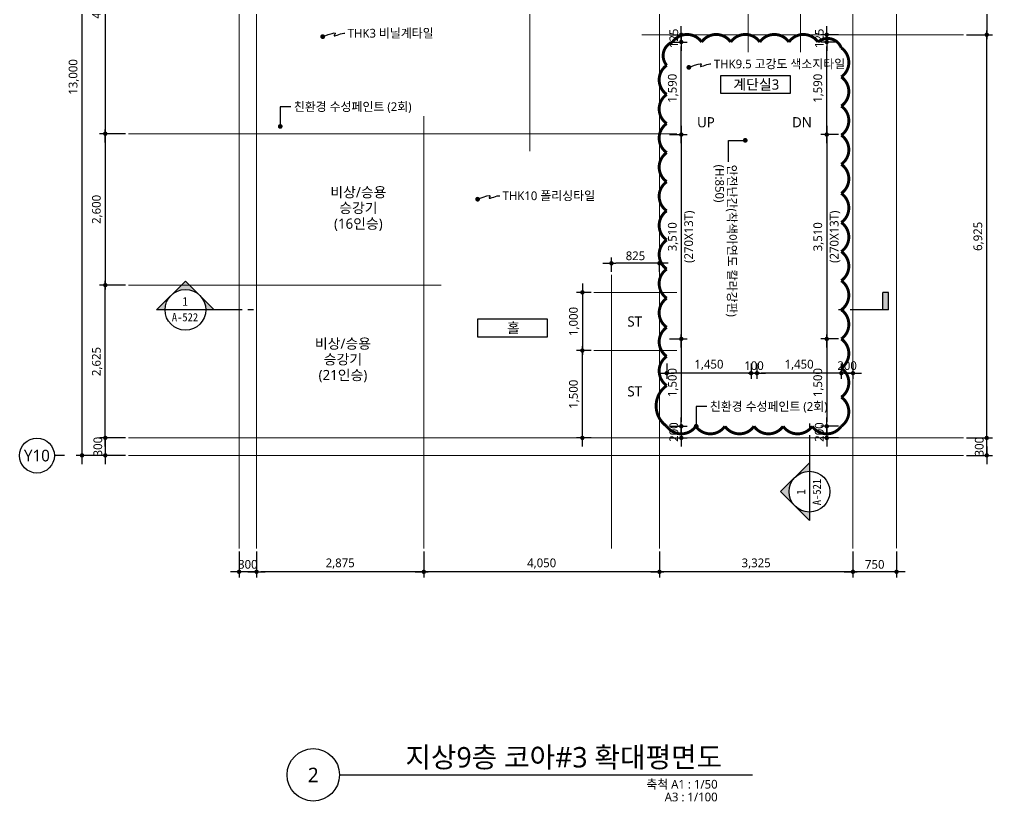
# Model space of a CAD drawing. Header units: millimetres. Extents: x 1424731 to 1631737, y 707248 to 849681.
# Drawn here: x 1568481 to 1585206, y 788748 to 802181 of the extents above; entities that cross this region are included whole.
import ezdxf
from ezdxf.enums import TextEntityAlignment as Align

# ---------------------------------------------------------------- set-up
doc = ezdxf.new("R2010")
doc.units = ezdxf.units.MM
doc.header["$MEASUREMENT"] = 0
doc.linetypes.add('CEN', pattern=[62, 60, -1, 0, -1])
doc.layers.get('0').update_dxf_attribs({"linetype": 'CONTINUOUS'})
for name, color, linetype, lineweight in [('A-AXIS-BUBL', 7, 'CONTINUOUS', 25), ('A-CNTL', 1, 'CEN', 15), ('A-DIMS', 7, 'CONTINUOUS', 25), ('A-MKXS-LEAD', 7, 'CONTINUOUS', 25), ('A-MKXS-MAK1', 3, 'CONTINUOUS', 25), ('A-MKXS-TEXT1', 3, 'CONTINUOUS', 25), ('A-MKXS-TEXT2', 7, 'CONTINUOUS', 25), ('A-MKXX-NAME', 3, 'CONTINUOUS', 25), ('A-MKXX-SYMB', 7, 'CONTINUOUS', 25), ('A-XXXX-SYMB', 7, 'CONTINUOUS', 25), ('A-XXXX-TXT1', 3, 'CONTINUOUS', 25), ('A-XXXX-TXT2', 3, 'CONTINUOUS', 25), ('REV-202205', 20, 'CONTINUOUS', 25)]:
    doc.layers.add(name, color=color, linetype=linetype, lineweight=lineweight)
doc.styles.add('HY울릉도L', font='')
doc.styles.add('돋움체', font='')
doc.styles.add('맑은고딕', font='malgun.ttf')
doc.styles.get('HY울릉도L').set_extended_font_data('HYwulM')
doc.styles.get('돋움체').set_extended_font_data('DotumChe')
doc.dimstyles.new('CDIM', dxfattribs={"dimtxt": 3, "dimasz": 1.5, "dimexe": 2, "dimexo": 1, "dimgap": 1, "dimtad": 1, "dimdec": 0, "dimrnd": 0.5, "dimzin": 0, "dimdsep": 32, "dimlunit": 6, "dimtxsty": 'HY울릉도L', "dimblk1": '_CIDOT', "dimblk2": '_CIDOT', "dimsah": 1, "dimcen": 5.5, "dimclrd": 2, "dimclre": 2, "dimclrt": 7, "dimadec": 0, "dimazin": 0, "dimtfac": 1, "dimtdec": 0, "dimtix": 1, "dimtmove": 2, "dimatfit": 1, "dimldrblk": '_CIDOT', "dimfxl": 1, "dimtolj": 1, "dimtzin": 0, "dimlwd": -1, "dimarcsym": 0})

# ---------------------------------------------------------------- blocks, each defined once
blk = doc.blocks.new('비상승용승강기16인승')
at = {"layer": 'A-MKXX-NAME', "style": '맑은고딕'}
for s, p in [('비상/승용', (0, 270)), ('승강기', (0, 0)), ('(16인승)', (0, -270))]:
    blk.add_text(s, height=175, dxfattribs=at).set_placement(p, align=Align.MIDDLE_CENTER)
blk = doc.blocks.new('_CIDOT')
at = {"color": 0, "linetype": 'ByBlock'}
blk.add_line((2, 0), (-1, 0), dxfattribs=at)
at = {"color": 0, "linetype": 'ByBlock', "const_width": 0.5}
blk.add_lwpolyline([(-0.25, 0, 1), (0.25, 0, 1)], format="xyb", close=True, dxfattribs=at)
blk = doc.blocks.new('*D148')
at = {"layer": 'A-DIMS', "lineweight": -2, "transparency": 16777216}
for p, q in [((1570306, 797619), (1569856, 797619)), ((1570306, 794994), (1569856, 794994))]:
    blk.add_line(p, q, dxfattribs=at)
at = {"layer": 'A-DIMS', "transparency": 16777216}
blk.add_line((1569956, 795069), (1569956, 797544), dxfattribs=at)
at = {"layer": 'A-DIMS', "transparency": 16777216, "xscale": 75, "yscale": 75, "zscale": 75}
for p, rotation in [((1569956, 797619), 90), ((1569956, 794994), 270)]:
    blk.add_blockref('_CIDOT', p, dxfattribs=dict(at, rotation=rotation))
at = {"layer": 'A-DIMS', "color": 3, "transparency": 16777216, "insert": (1569816, 796306), "char_height": 150, "attachment_point": 5, "rotation": 90, "style": '맑은고딕'}
blk.add_mtext('\\A1;2,625', dxfattribs=at)
blk = doc.blocks.new('*D149')
at = {"layer": 'A-DIMS', "lineweight": -2, "transparency": 16777216}
for p, q in [((1570306, 807694), (1569456, 807694)), ((1570306, 794694), (1569456, 794694))]:
    blk.add_line(p, q, dxfattribs=at)
at = {"layer": 'A-DIMS', "transparency": 16777216}
blk.add_line((1569556, 794769), (1569556, 807619), dxfattribs=at)
at = {"layer": 'A-DIMS', "transparency": 16777216, "xscale": 75, "yscale": 75, "zscale": 75}
for p, rotation in [((1569556, 807694), 90), ((1569556, 794694), 270)]:
    blk.add_blockref('_CIDOT', p, dxfattribs=dict(at, rotation=rotation))
at = {"layer": 'A-DIMS', "color": 3, "transparency": 16777216, "insert": (1569415, 801194), "char_height": 150, "attachment_point": 5, "rotation": 90, "style": '맑은고딕'}
blk.add_mtext('\\A1;13,000', dxfattribs=at)
blk = doc.blocks.new('*D150')
at = {"layer": 'A-DIMS', "transparency": 16777216}
for p, q in [((1585106, 795069), (1585106, 795144)), ((1585106, 794694), (1585106, 794994)), ((1585106, 794619), (1585106, 794544))]:
    blk.add_line(p, q, dxfattribs=at)
at = {"layer": 'A-DIMS', "lineweight": -2, "transparency": 16777216}
for p, q in [((1584756, 794994), (1585206, 794994)), ((1584756, 794694), (1585206, 794694))]:
    blk.add_line(p, q, dxfattribs=at)
at = {"layer": 'A-DIMS', "transparency": 16777216, "xscale": 75, "yscale": 75, "zscale": 75}
for p, rotation in [((1585106, 794994), 270), ((1585106, 794694), 90)]:
    blk.add_blockref('_CIDOT', p, dxfattribs=dict(at, rotation=rotation))
at = {"layer": 'A-DIMS', "color": 3, "transparency": 16777216, "insert": (1584978, 794844), "char_height": 150, "attachment_point": 5, "rotation": 90, "style": '맑은고딕'}
blk.add_mtext('\\A1;300', dxfattribs=at)
blk = doc.blocks.new('*D151')
at = {"layer": 'A-DIMS', "lineweight": -2, "transparency": 16777216}
for p, q in [((1584756, 801919), (1585206, 801919)), ((1584756, 794994), (1585206, 794994))]:
    blk.add_line(p, q, dxfattribs=at)
at = {"layer": 'A-DIMS', "transparency": 16777216}
blk.add_line((1585106, 795069), (1585106, 801844), dxfattribs=at)
at = {"layer": 'A-DIMS', "transparency": 16777216, "xscale": 75, "yscale": 75, "zscale": 75}
for p, rotation in [((1585106, 801919), 90), ((1585106, 794994), 270)]:
    blk.add_blockref('_CIDOT', p, dxfattribs=dict(at, rotation=rotation))
at = {"layer": 'A-DIMS', "color": 3, "transparency": 16777216, "insert": (1584966, 798456), "char_height": 150, "attachment_point": 5, "rotation": 90, "style": '맑은고딕'}
blk.add_mtext('\\A1;6,925', dxfattribs=at)
blk = doc.blocks.new('*D153')
at = {"layer": 'A-DIMS', "lineweight": -2, "transparency": 16777216}
for p, q in [((1572256, 793044), (1572256, 792594)), ((1572556, 793044), (1572556, 792594))]:
    blk.add_line(p, q, dxfattribs=at)
at = {"layer": 'A-DIMS', "transparency": 16777216}
for p, q in [((1572181, 792694), (1572106, 792694)), ((1572556, 792694), (1572256, 792694)), ((1572631, 792694), (1572706, 792694))]:
    blk.add_line(p, q, dxfattribs=at)
at = {"layer": 'A-DIMS', "transparency": 16777216, "xscale": 75, "yscale": 75, "zscale": 75}
blk.add_blockref('_CIDOT', (1572256, 792694), dxfattribs=at)
at = {"layer": 'A-DIMS', "transparency": 16777216, "xscale": 75, "yscale": 75, "zscale": 75, "rotation": 180}
blk.add_blockref('_CIDOT', (1572556, 792694), dxfattribs=at)
at = {"layer": 'A-DIMS', "color": 3, "transparency": 16777216, "insert": (1572406, 792821), "char_height": 150, "attachment_point": 5, "style": '맑은고딕'}
blk.add_mtext('\\A1;300', dxfattribs=at)
blk = doc.blocks.new('*D154')
at = {"layer": 'A-DIMS', "lineweight": -2, "transparency": 16777216}
for p, q in [((1572556, 793044), (1572556, 792594)), ((1575431, 793044), (1575431, 792594))]:
    blk.add_line(p, q, dxfattribs=at)
at = {"layer": 'A-DIMS', "transparency": 16777216}
blk.add_line((1575356, 792694), (1572631, 792694), dxfattribs=at)
at = {"layer": 'A-DIMS', "transparency": 16777216, "xscale": 75, "yscale": 75, "zscale": 75, "rotation": 180}
blk.add_blockref('_CIDOT', (1572556, 792694), dxfattribs=at)
at = {"layer": 'A-DIMS', "transparency": 16777216, "xscale": 75, "yscale": 75, "zscale": 75}
blk.add_blockref('_CIDOT', (1575431, 792694), dxfattribs=at)
at = {"layer": 'A-DIMS', "color": 3, "transparency": 16777216, "insert": (1573993, 792834), "char_height": 150, "attachment_point": 5, "style": '맑은고딕'}
blk.add_mtext('\\A1;2,875', dxfattribs=at)
blk = doc.blocks.new('*D155')
at = {"layer": 'A-DIMS', "lineweight": -2, "transparency": 16777216}
for p, q in [((1575431, 793044), (1575431, 792594)), ((1579481, 793044), (1579481, 792594))]:
    blk.add_line(p, q, dxfattribs=at)
at = {"layer": 'A-DIMS', "transparency": 16777216}
blk.add_line((1579406, 792694), (1575506, 792694), dxfattribs=at)
at = {"layer": 'A-DIMS', "transparency": 16777216, "xscale": 75, "yscale": 75, "zscale": 75, "rotation": 180}
blk.add_blockref('_CIDOT', (1575431, 792694), dxfattribs=at)
at = {"layer": 'A-DIMS', "transparency": 16777216, "xscale": 75, "yscale": 75, "zscale": 75}
blk.add_blockref('_CIDOT', (1579481, 792694), dxfattribs=at)
at = {"layer": 'A-DIMS', "color": 3, "transparency": 16777216, "insert": (1577456, 792834), "char_height": 150, "attachment_point": 5, "style": '맑은고딕'}
blk.add_mtext('\\A1;4,050', dxfattribs=at)
blk = doc.blocks.new('*D156')
at = {"layer": 'A-DIMS', "lineweight": -2, "transparency": 16777216}
for p, q in [((1579481, 793044), (1579481, 792594)), ((1582806, 793044), (1582806, 792594))]:
    blk.add_line(p, q, dxfattribs=at)
at = {"layer": 'A-DIMS', "transparency": 16777216}
blk.add_line((1582731, 792694), (1579556, 792694), dxfattribs=at)
at = {"layer": 'A-DIMS', "transparency": 16777216, "xscale": 75, "yscale": 75, "zscale": 75, "rotation": 180}
blk.add_blockref('_CIDOT', (1579481, 792694), dxfattribs=at)
at = {"layer": 'A-DIMS', "transparency": 16777216, "xscale": 75, "yscale": 75, "zscale": 75}
blk.add_blockref('_CIDOT', (1582806, 792694), dxfattribs=at)
at = {"layer": 'A-DIMS', "color": 3, "transparency": 16777216, "insert": (1581143, 792834), "char_height": 150, "attachment_point": 5, "style": '맑은고딕'}
blk.add_mtext('\\A1;3,325', dxfattribs=at)
blk = doc.blocks.new('*D157')
at = {"layer": 'A-DIMS', "lineweight": -2, "transparency": 16777216}
for p, q in [((1582806, 793044), (1582806, 792594)), ((1583556, 793044), (1583556, 792594))]:
    blk.add_line(p, q, dxfattribs=at)
at = {"layer": 'A-DIMS', "transparency": 16777216}
blk.add_line((1583481, 792694), (1582881, 792694), dxfattribs=at)
at = {"layer": 'A-DIMS', "transparency": 16777216, "xscale": 75, "yscale": 75, "zscale": 75, "rotation": 180}
blk.add_blockref('_CIDOT', (1582806, 792694), dxfattribs=at)
at = {"layer": 'A-DIMS', "transparency": 16777216, "xscale": 75, "yscale": 75, "zscale": 75}
blk.add_blockref('_CIDOT', (1583556, 792694), dxfattribs=at)
at = {"layer": 'A-DIMS', "color": 3, "transparency": 16777216, "insert": (1583181, 792821), "char_height": 150, "attachment_point": 5, "style": '맑은고딕'}
blk.add_mtext('\\A1;750', dxfattribs=at)
blk = doc.blocks.new('*D380')
at = {"layer": 'A-DIMS', "lineweight": -2, "transparency": 16777216}
for p, q in [((1570306, 800219), (1569856, 800219)), ((1570306, 797619), (1569856, 797619))]:
    blk.add_line(p, q, dxfattribs=at)
at = {"layer": 'A-DIMS', "transparency": 16777216}
blk.add_line((1569956, 800144), (1569956, 797694), dxfattribs=at)
at = {"layer": 'A-DIMS', "transparency": 16777216, "xscale": 75, "yscale": 75, "zscale": 75}
for p, rotation in [((1569956, 800219), 90), ((1569956, 797619), 270)]:
    blk.add_blockref('_CIDOT', p, dxfattribs=dict(at, rotation=rotation))
at = {"layer": 'A-DIMS', "color": 3, "transparency": 16777216, "insert": (1569816, 798919), "char_height": 150, "attachment_point": 5, "rotation": 90, "style": '맑은고딕'}
blk.add_mtext('\\A1;2,600', dxfattribs=at)
blk = doc.blocks.new('*D383')
at = {"layer": 'A-DIMS', "lineweight": -2, "transparency": 16777216}
for p, q in [((1578306, 796494), (1578056, 796494)), ((1578306, 794994), (1578056, 794994))]:
    blk.add_line(p, q, dxfattribs=at)
at = {"layer": 'A-DIMS', "transparency": 16777216}
blk.add_line((1578156, 795069), (1578156, 796419), dxfattribs=at)
at = {"layer": 'A-DIMS', "transparency": 16777216, "xscale": 75, "yscale": 75, "zscale": 75}
for p, rotation in [((1578156, 796494), 90), ((1578156, 794994), 270)]:
    blk.add_blockref('_CIDOT', p, dxfattribs=dict(at, rotation=rotation))
at = {"layer": 'A-DIMS', "color": 3, "transparency": 16777216, "insert": (1578015, 795744), "char_height": 150, "attachment_point": 5, "rotation": 90, "style": '맑은고딕'}
blk.add_mtext('\\A1;1,500', dxfattribs=at)
blk = doc.blocks.new('*D384')
at = {"layer": 'A-DIMS', "lineweight": -2, "transparency": 16777216}
for p, q in [((1578306, 797494), (1578056, 797494)), ((1578306, 796494), (1578056, 796494))]:
    blk.add_line(p, q, dxfattribs=at)
at = {"layer": 'A-DIMS', "transparency": 16777216}
blk.add_line((1578156, 797419), (1578156, 796569), dxfattribs=at)
at = {"layer": 'A-DIMS', "transparency": 16777216, "xscale": 75, "yscale": 75, "zscale": 75}
for p, rotation in [((1578156, 797494), 90), ((1578156, 796494), 270)]:
    blk.add_blockref('_CIDOT', p, dxfattribs=dict(at, rotation=rotation))
at = {"layer": 'A-DIMS', "color": 3, "transparency": 16777216, "insert": (1578015, 796994), "char_height": 150, "attachment_point": 5, "rotation": 90, "style": '맑은고딕'}
blk.add_mtext('\\A1;1,000', dxfattribs=at)
blk = doc.blocks.new('*D385')
at = {"layer": 'A-DIMS', "lineweight": -2, "transparency": 16777216}
for p, q in [((1578656, 797844), (1578656, 798094)), ((1579481, 797844), (1579481, 798094))]:
    blk.add_line(p, q, dxfattribs=at)
at = {"layer": 'A-DIMS', "transparency": 16777216}
blk.add_line((1579406, 797994), (1578731, 797994), dxfattribs=at)
at = {"layer": 'A-DIMS', "transparency": 16777216, "xscale": 75, "yscale": 75, "zscale": 75, "rotation": 180}
blk.add_blockref('_CIDOT', (1578656, 797994), dxfattribs=at)
at = {"layer": 'A-DIMS', "transparency": 16777216, "xscale": 75, "yscale": 75, "zscale": 75}
blk.add_blockref('_CIDOT', (1579481, 797994), dxfattribs=at)
at = {"layer": 'A-DIMS', "color": 3, "transparency": 16777216, "insert": (1579068, 798121), "char_height": 150, "attachment_point": 5, "style": '맑은고딕'}
blk.add_mtext('\\A1;825', dxfattribs=at)
blk = doc.blocks.new('*D411')
at = {"layer": 'A-DIMS', "lineweight": -2, "transparency": 16777216}
for p, q in [((1584756, 803144), (1585206, 803144)), ((1584756, 801919), (1585206, 801919))]:
    blk.add_line(p, q, dxfattribs=at)
at = {"layer": 'A-DIMS', "transparency": 16777216}
blk.add_line((1585106, 803069), (1585106, 801994), dxfattribs=at)
at = {"layer": 'A-DIMS', "transparency": 16777216, "xscale": 75, "yscale": 75, "zscale": 75}
for p, rotation in [((1585106, 803144), 90), ((1585106, 801919), 270)]:
    blk.add_blockref('_CIDOT', p, dxfattribs=dict(at, rotation=rotation))
at = {"layer": 'A-DIMS', "color": 3, "transparency": 16777216, "insert": (1584965, 802531), "char_height": 150, "attachment_point": 5, "rotation": 90, "style": '맑은고딕'}
blk.add_mtext('\\A1;1,225', dxfattribs=at)
blk = doc.blocks.new('CORE 3- 단면')
at = {"layer": 'A-MKXS-MAK1'}
for points in [[(9245, 14613), (9245, 14713), (9545, 14713), (9545, 14613)], [(10806, 4095), (10906, 4095), (10906, 3795), (10806, 3795)]]:
    blk.add_hatch(color=256, dxfattribs=at).paths.add_polyline_path(points)
h = blk.add_hatch(color=256, dxfattribs=at)
h.paths.add_polyline_path([(-1180, 4290), (-933, 4042, 0.414214), (-1428, 4042)])
h.paths.add_polyline_path([(-933, 4042), (-685, 3795), (-830, 3795, 0.198912)])
h.paths.add_polyline_path([(-1428, 4042, 0.198912), (-1530, 3795), (-1675, 3795)])
h = blk.add_hatch(color=256, dxfattribs=at)
h.paths.add_polyline_path([(9050, 672), (9297, 919, 0.414214), (9297, 424)])
h.paths.add_polyline_path([(9297, 919), (9545, 1167), (9545, 1022, 0.198912)])
h.paths.add_polyline_path([(9297, 424, 0.198912), (9545, 322), (9545, 177)])
for p, q in [((9245, 14713), (9245, 14613)), ((9545, 14613), (9245, 14613)), ((9545, 14713), (9545, 14050)), ((9545, 13950), (9545, 13850)), ((-1675, 3795), (-1180, 4290)), ((-685, 3795), (-1180, 4290)), ((10906, 4095), (10806, 4095)), ((10806, 3795), (10806, 4095)), ((10906, 3795), (10906, 4095)), ((-207, 3795), (-1675, 3795)), ((-7, 3795), (-107, 3795)), ((10143, 3795), (10043, 3795)), ((10906, 3795), (10243, 3795)), ((9545, 1845), (9545, 1745)), ((9545, 1645), (9545, 177)), ((9545, 1167), (9050, 672)), ((9545, 177), (9050, 672))]:
    blk.add_line(p, q, dxfattribs=at)
for centre in [(-1180, 3795), (9545, 672)]:
    blk.add_circle(centre, 350, dxfattribs=at)
at = {"layer": 'A-MKXS-TEXT2', "style": '돋움체'}
for s, height, p in [('1', 150, (-1184, 3939)), ('A-522', 140, (-1187, 3667))]:
    blk.add_text(s, height=height, dxfattribs=at).set_placement(p, align=Align.MIDDLE)
for s, height, p in [('A-521', 140, (9673, 665)), ('1', 150, (9401, 668))]:
    blk.add_text(s, height=height, rotation=90, dxfattribs=at).set_placement(p, align=Align.MIDDLE)
blk = doc.blocks.new('*D849')
at = {"layer": 'A-DIMS', "lineweight": -2, "transparency": 16777216}
for p, q in [((1579656, 801794), (1579956, 801794)), ((1579656, 800204), (1579956, 800204))]:
    blk.add_line(p, q, dxfattribs=at)
at = {"layer": 'A-DIMS', "transparency": 16777216}
blk.add_line((1579856, 800279), (1579856, 801719), dxfattribs=at)
at = {"layer": 'A-DIMS', "transparency": 16777216, "xscale": 75, "yscale": 75, "zscale": 75}
for p, rotation in [((1579856, 801794), 90), ((1579856, 800204), 270)]:
    blk.add_blockref('_CIDOT', p, dxfattribs=dict(at, rotation=rotation))
at = {"layer": 'A-DIMS', "color": 3, "transparency": 16777216, "insert": (1579715, 800999), "char_height": 150, "attachment_point": 5, "rotation": 90, "style": '맑은고딕'}
blk.add_mtext('\\A1;1,590', dxfattribs=at)
blk = doc.blocks.new('*D850')
at = {"layer": 'A-DIMS', "lineweight": -2, "transparency": 16777216}
for p, q in [((1579656, 800204), (1579956, 800204)), ((1579656, 796694), (1579956, 796694))]:
    blk.add_line(p, q, dxfattribs=at)
at = {"layer": 'A-DIMS', "transparency": 16777216}
blk.add_line((1579856, 800129), (1579856, 796769), dxfattribs=at)
at = {"layer": 'A-DIMS', "transparency": 16777216, "xscale": 75, "yscale": 75, "zscale": 75}
for p, rotation in [((1579856, 800204), 90), ((1579856, 796694), 270)]:
    blk.add_blockref('_CIDOT', p, dxfattribs=dict(at, rotation=rotation))
at = {"layer": 'A-DIMS', "color": 3, "transparency": 16777216, "char_height": 150, "attachment_point": 5, "rotation": 90, "style": '맑은고딕'}
for s, insert in [('\\A1;(270X13T)', (1579999, 798449)), ('\\A1;3,510', (1579715, 798449))]:
    blk.add_mtext(s, dxfattribs=dict(at, insert=insert))
blk = doc.blocks.new('*D851')
at = {"layer": 'A-DIMS', "lineweight": -2, "transparency": 16777216}
for p, q in [((1579656, 796694), (1579956, 796694)), ((1579656, 795194), (1579956, 795194))]:
    blk.add_line(p, q, dxfattribs=at)
at = {"layer": 'A-DIMS', "transparency": 16777216}
blk.add_line((1579856, 796619), (1579856, 795269), dxfattribs=at)
at = {"layer": 'A-DIMS', "transparency": 16777216, "xscale": 75, "yscale": 75, "zscale": 75}
for p, rotation in [((1579856, 796694), 90), ((1579856, 795194), 270)]:
    blk.add_blockref('_CIDOT', p, dxfattribs=dict(at, rotation=rotation))
at = {"layer": 'A-DIMS', "color": 3, "transparency": 16777216, "insert": (1579715, 795944), "char_height": 150, "attachment_point": 5, "rotation": 90, "style": '맑은고딕'}
blk.add_mtext('\\A1;1,500', dxfattribs=at)
blk = doc.blocks.new('*D852')
at = {"layer": 'A-DIMS', "transparency": 16777216}
for p, q in [((1579856, 801994), (1579856, 802069)), ((1579856, 801794), (1579856, 801919)), ((1579856, 801719), (1579856, 801644))]:
    blk.add_line(p, q, dxfattribs=at)
at = {"layer": 'A-DIMS', "lineweight": -2, "transparency": 16777216}
for p, q in [((1579656, 801919), (1579956, 801919)), ((1579656, 801794), (1579956, 801794))]:
    blk.add_line(p, q, dxfattribs=at)
at = {"layer": 'A-DIMS', "transparency": 16777216, "xscale": 75, "yscale": 75, "zscale": 75}
for p, rotation in [((1579856, 801919), 270), ((1579856, 801794), 90)]:
    blk.add_blockref('_CIDOT', p, dxfattribs=dict(at, rotation=rotation))
at = {"layer": 'A-DIMS', "color": 3, "transparency": 16777216, "insert": (1579728, 801856), "char_height": 150, "attachment_point": 5, "rotation": 90, "style": '맑은고딕'}
blk.add_mtext('\\A1;125', dxfattribs=at)
blk = doc.blocks.new('*D853')
at = {"layer": 'A-DIMS', "transparency": 16777216}
for p, q in [((1579856, 795269), (1579856, 795344)), ((1579856, 795194), (1579856, 794994)), ((1579856, 794919), (1579856, 794844))]:
    blk.add_line(p, q, dxfattribs=at)
at = {"layer": 'A-DIMS', "lineweight": -2, "transparency": 16777216}
for p, q in [((1579656, 795194), (1579956, 795194)), ((1579656, 794994), (1579956, 794994))]:
    blk.add_line(p, q, dxfattribs=at)
at = {"layer": 'A-DIMS', "transparency": 16777216, "xscale": 75, "yscale": 75, "zscale": 75}
for p, rotation in [((1579856, 795194), 270), ((1579856, 794994), 90)]:
    blk.add_blockref('_CIDOT', p, dxfattribs=dict(at, rotation=rotation))
at = {"layer": 'A-DIMS', "color": 3, "transparency": 16777216, "insert": (1579728, 795094), "char_height": 150, "attachment_point": 5, "rotation": 90, "style": '맑은고딕'}
blk.add_mtext('\\A1;200', dxfattribs=at)
blk = doc.blocks.new('*D854')
at = {"layer": 'A-DIMS', "lineweight": -2, "transparency": 16777216}
for p, q in [((1579606, 796274), (1579606, 796006)), ((1581056, 796274), (1581056, 796006))]:
    blk.add_line(p, q, dxfattribs=at)
at = {"layer": 'A-DIMS', "transparency": 16777216}
blk.add_line((1580981, 796106), (1579681, 796106), dxfattribs=at)
at = {"layer": 'A-DIMS', "transparency": 16777216, "xscale": 75, "yscale": 75, "zscale": 75, "rotation": 180}
blk.add_blockref('_CIDOT', (1579606, 796106), dxfattribs=at)
at = {"layer": 'A-DIMS', "transparency": 16777216, "xscale": 75, "yscale": 75, "zscale": 75}
blk.add_blockref('_CIDOT', (1581056, 796106), dxfattribs=at)
at = {"layer": 'A-DIMS', "color": 3, "transparency": 16777216, "insert": (1580331, 796247), "char_height": 150, "attachment_point": 5, "style": '맑은고딕'}
blk.add_mtext('\\A1;1,450', dxfattribs=at)
blk = doc.blocks.new('*D855')
at = {"layer": 'A-DIMS', "lineweight": -2, "transparency": 16777216}
for p, q in [((1582556, 800204), (1582256, 800204)), ((1582556, 796694), (1582256, 796694))]:
    blk.add_line(p, q, dxfattribs=at)
at = {"layer": 'A-DIMS', "transparency": 16777216}
blk.add_line((1582356, 800129), (1582356, 796769), dxfattribs=at)
at = {"layer": 'A-DIMS', "transparency": 16777216, "xscale": 75, "yscale": 75, "zscale": 75}
for p, rotation in [((1582356, 800204), 90), ((1582356, 796694), 270)]:
    blk.add_blockref('_CIDOT', p, dxfattribs=dict(at, rotation=rotation))
at = {"layer": 'A-DIMS', "color": 3, "transparency": 16777216, "char_height": 150, "attachment_point": 5, "rotation": 90, "style": '맑은고딕'}
for s, insert in [('\\A1;(270X13T)', (1582500, 798449)), ('\\A1;3,510', (1582215, 798449))]:
    blk.add_mtext(s, dxfattribs=dict(at, insert=insert))
blk = doc.blocks.new('*D856')
at = {"layer": 'A-DIMS', "lineweight": -2, "transparency": 16777216}
for p, q in [((1582556, 796694), (1582256, 796694)), ((1582556, 795194), (1582256, 795194))]:
    blk.add_line(p, q, dxfattribs=at)
at = {"layer": 'A-DIMS', "transparency": 16777216}
blk.add_line((1582356, 796619), (1582356, 795269), dxfattribs=at)
at = {"layer": 'A-DIMS', "transparency": 16777216, "xscale": 75, "yscale": 75, "zscale": 75}
for p, rotation in [((1582356, 796694), 90), ((1582356, 795194), 270)]:
    blk.add_blockref('_CIDOT', p, dxfattribs=dict(at, rotation=rotation))
at = {"layer": 'A-DIMS', "color": 3, "transparency": 16777216, "insert": (1582215, 795944), "char_height": 150, "attachment_point": 5, "rotation": 90, "style": '맑은고딕'}
blk.add_mtext('\\A1;1,500', dxfattribs=at)
blk = doc.blocks.new('*D857')
at = {"layer": 'A-DIMS', "transparency": 16777216}
for p, q in [((1582356, 795269), (1582356, 795344)), ((1582356, 795194), (1582356, 794994)), ((1582356, 794919), (1582356, 794844))]:
    blk.add_line(p, q, dxfattribs=at)
at = {"layer": 'A-DIMS', "lineweight": -2, "transparency": 16777216}
for p, q in [((1582556, 795194), (1582256, 795194)), ((1582556, 794994), (1582256, 794994))]:
    blk.add_line(p, q, dxfattribs=at)
at = {"layer": 'A-DIMS', "transparency": 16777216, "xscale": 75, "yscale": 75, "zscale": 75}
for p, rotation in [((1582356, 795194), 270), ((1582356, 794994), 90)]:
    blk.add_blockref('_CIDOT', p, dxfattribs=dict(at, rotation=rotation))
at = {"layer": 'A-DIMS', "color": 3, "transparency": 16777216, "insert": (1582228, 795094), "char_height": 150, "attachment_point": 5, "rotation": 90, "style": '맑은고딕'}
blk.add_mtext('\\A1;200', dxfattribs=at)
blk = doc.blocks.new('*D858')
at = {"layer": 'A-DIMS', "lineweight": -2, "transparency": 16777216}
for p, q in [((1582556, 801794), (1582256, 801794)), ((1582556, 800204), (1582256, 800204))]:
    blk.add_line(p, q, dxfattribs=at)
at = {"layer": 'A-DIMS', "transparency": 16777216}
blk.add_line((1582356, 800279), (1582356, 801719), dxfattribs=at)
at = {"layer": 'A-DIMS', "transparency": 16777216, "xscale": 75, "yscale": 75, "zscale": 75}
for p, rotation in [((1582356, 801794), 90), ((1582356, 800204), 270)]:
    blk.add_blockref('_CIDOT', p, dxfattribs=dict(at, rotation=rotation))
at = {"layer": 'A-DIMS', "color": 3, "transparency": 16777216, "insert": (1582215, 800999), "char_height": 150, "attachment_point": 5, "rotation": 90, "style": '맑은고딕'}
blk.add_mtext('\\A1;1,590', dxfattribs=at)
blk = doc.blocks.new('*D859')
at = {"layer": 'A-DIMS', "transparency": 16777216}
for p, q in [((1582356, 801994), (1582356, 802069)), ((1582356, 801794), (1582356, 801919)), ((1582356, 801719), (1582356, 801644))]:
    blk.add_line(p, q, dxfattribs=at)
at = {"layer": 'A-DIMS', "lineweight": -2, "transparency": 16777216}
for p, q in [((1582556, 801919), (1582256, 801919)), ((1582556, 801794), (1582256, 801794))]:
    blk.add_line(p, q, dxfattribs=at)
at = {"layer": 'A-DIMS', "transparency": 16777216, "xscale": 75, "yscale": 75, "zscale": 75}
for p, rotation in [((1582356, 801919), 270), ((1582356, 801794), 90)]:
    blk.add_blockref('_CIDOT', p, dxfattribs=dict(at, rotation=rotation))
at = {"layer": 'A-DIMS', "color": 3, "transparency": 16777216, "insert": (1582228, 801856), "char_height": 150, "attachment_point": 5, "rotation": 90, "style": '맑은고딕'}
blk.add_mtext('\\A1;125', dxfattribs=at)
blk = doc.blocks.new('*D860')
at = {"layer": 'A-DIMS', "lineweight": -2, "transparency": 16777216}
for p, q in [((1581056, 796274), (1581056, 796006)), ((1581156, 796274), (1581156, 796006))]:
    blk.add_line(p, q, dxfattribs=at)
at = {"layer": 'A-DIMS', "transparency": 16777216}
for p, q in [((1580981, 796106), (1580906, 796106)), ((1581156, 796106), (1581056, 796106)), ((1581231, 796106), (1581306, 796106))]:
    blk.add_line(p, q, dxfattribs=at)
at = {"layer": 'A-DIMS', "transparency": 16777216, "xscale": 75, "yscale": 75, "zscale": 75}
blk.add_blockref('_CIDOT', (1581056, 796106), dxfattribs=at)
at = {"layer": 'A-DIMS', "transparency": 16777216, "xscale": 75, "yscale": 75, "zscale": 75, "rotation": 180}
blk.add_blockref('_CIDOT', (1581156, 796106), dxfattribs=at)
at = {"layer": 'A-DIMS', "color": 3, "transparency": 16777216, "insert": (1581106, 796234), "char_height": 150, "attachment_point": 5, "style": '맑은고딕'}
blk.add_mtext('\\A1;100', dxfattribs=at)
blk = doc.blocks.new('*D861')
at = {"layer": 'A-DIMS', "lineweight": -2, "transparency": 16777216}
for p, q in [((1581156, 796274), (1581156, 796006)), ((1582606, 796274), (1582606, 796006))]:
    blk.add_line(p, q, dxfattribs=at)
at = {"layer": 'A-DIMS', "transparency": 16777216}
blk.add_line((1582531, 796106), (1581231, 796106), dxfattribs=at)
at = {"layer": 'A-DIMS', "transparency": 16777216, "xscale": 75, "yscale": 75, "zscale": 75, "rotation": 180}
blk.add_blockref('_CIDOT', (1581156, 796106), dxfattribs=at)
at = {"layer": 'A-DIMS', "transparency": 16777216, "xscale": 75, "yscale": 75, "zscale": 75}
blk.add_blockref('_CIDOT', (1582606, 796106), dxfattribs=at)
at = {"layer": 'A-DIMS', "color": 3, "transparency": 16777216, "insert": (1581881, 796247), "char_height": 150, "attachment_point": 5, "style": '맑은고딕'}
blk.add_mtext('\\A1;1,450', dxfattribs=at)
blk = doc.blocks.new('*D862')
at = {"layer": 'A-DIMS', "lineweight": -2, "transparency": 16777216}
for p, q in [((1582606, 796274), (1582606, 796006)), ((1582806, 796274), (1582806, 796006))]:
    blk.add_line(p, q, dxfattribs=at)
at = {"layer": 'A-DIMS', "transparency": 16777216}
for p, q in [((1582531, 796106), (1582456, 796106)), ((1582806, 796106), (1582606, 796106)), ((1582881, 796106), (1582956, 796106))]:
    blk.add_line(p, q, dxfattribs=at)
at = {"layer": 'A-DIMS', "transparency": 16777216, "xscale": 75, "yscale": 75, "zscale": 75}
blk.add_blockref('_CIDOT', (1582606, 796106), dxfattribs=at)
at = {"layer": 'A-DIMS', "transparency": 16777216, "xscale": 75, "yscale": 75, "zscale": 75, "rotation": 180}
blk.add_blockref('_CIDOT', (1582806, 796106), dxfattribs=at)
at = {"layer": 'A-DIMS', "color": 3, "transparency": 16777216, "insert": (1582706, 796234), "char_height": 150, "attachment_point": 5, "style": '맑은고딕'}
blk.add_mtext('\\A1;200', dxfattribs=at)
blk = doc.blocks.new('*D1059')
at = {"layer": 'A-DIMS', "transparency": 16777216}
for p, q in [((1569956, 795069), (1569956, 795144)), ((1569956, 794994), (1569956, 794694)), ((1569956, 794619), (1569956, 794544))]:
    blk.add_line(p, q, dxfattribs=at)
at = {"layer": 'A-DIMS', "lineweight": -2, "transparency": 16777216}
for p, q in [((1570306, 794994), (1569856, 794994)), ((1570306, 794694), (1569856, 794694))]:
    blk.add_line(p, q, dxfattribs=at)
at = {"layer": 'A-DIMS', "transparency": 16777216, "xscale": 75, "yscale": 75, "zscale": 75}
for p, rotation in [((1569956, 794994), 270), ((1569956, 794694), 90)]:
    blk.add_blockref('_CIDOT', p, dxfattribs=dict(at, rotation=rotation))
at = {"layer": 'A-DIMS', "color": 3, "transparency": 16777216, "insert": (1569828, 794844), "char_height": 150, "attachment_point": 5, "rotation": 90, "style": '맑은고딕'}
blk.add_mtext('\\A1;300', dxfattribs=at)
blk = doc.blocks.new('*D1062')
at = {"layer": 'A-DIMS', "lineweight": -2, "transparency": 16777216}
for p, q in [((1570306, 804669), (1569856, 804669)), ((1570306, 800219), (1569856, 800219))]:
    blk.add_line(p, q, dxfattribs=at)
at = {"layer": 'A-DIMS', "transparency": 16777216}
blk.add_line((1569956, 804594), (1569956, 800294), dxfattribs=at)
at = {"layer": 'A-DIMS', "transparency": 16777216, "xscale": 75, "yscale": 75, "zscale": 75}
for p, rotation in [((1569956, 804669), 90), ((1569956, 800219), 270)]:
    blk.add_blockref('_CIDOT', p, dxfattribs=dict(at, rotation=rotation))
at = {"layer": 'A-DIMS', "color": 3, "transparency": 16777216, "insert": (1569816, 802444), "char_height": 150, "attachment_point": 5, "rotation": 90, "style": '맑은고딕'}
blk.add_mtext('\\A1;4,450', dxfattribs=at)

msp = doc.modelspace()

# ---------------------------------------------------------------- linework, layer by layer
at = {"layer": 'A-AXIS-BUBL', "ltscale": 0.2}
msp.add_line((1569255.7, 794693.7), (1569080.7, 794693.7), dxfattribs=at)
msp.add_circle((1568780.7, 794690.7), 300, dxfattribs=at)
at = {"layer": 'A-CNTL'}
for p, q in [((1572255.7, 793093.7), (1572255.7, 809118.7)), ((1572555.7, 793093.7), (1572555.7, 809118.7)), ((1577255.7, 799918.7), (1577255.7, 809118.7)), ((1579480.7, 793093.7), (1579480.7, 809118.7)), ((1582805.7, 793093.7), (1582805.7, 809118.7)), ((1583555.7, 809118.7), (1583555.7, 793093.7)), ((1581005.7, 801618.7), (1581005.7, 803443.7)), ((1581905.7, 801618.7), (1581905.7, 803443.7)), ((1579180.7, 801918.7), (1584705.7, 801918.7)), ((1575430.7, 793093.7), (1575430.7, 800518.7)), ((1570355.7, 800218.7), (1579780.7, 800218.7)), ((1578655.7, 793093.7), (1578655.7, 797793.7)), ((1570355.7, 797618.7), (1575730.7, 797618.7)), ((1578355.7, 797493.7), (1579780.7, 797493.7)), ((1578355.7, 796493.7), (1579780.7, 796493.7)), ((1570355.7, 794993.7), (1584705.7, 794993.7)), ((1584705.7, 794693.7), (1570355.7, 794693.7))]:
    msp.add_line(p, q, dxfattribs=at)
at = {"layer": 'A-MKXS-LEAD', "const_width": 40}
for points in [[(1573671.6, 801888.2, 1), (1573713.1, 801884.1, 1)], [(1579965.2, 801360.5, 1), (1580006.7, 801356.3, 1)], [(1572941.8, 800345.9, 1), (1572983.2, 800341.7, 1)], [(1580953.7, 800125.4, -1), (1580957.8, 800084, -1)], [(1576334.3, 799096.1, 1), (1576375.8, 799091.9, 1)], [(1580091.6, 795195.9, 1), (1580133, 795191.7, 1)]]:
    msp.add_lwpolyline(points, format="xyb", close=True, dxfattribs=at)
at = {"layer": 'A-MKXS-LEAD'}
for points in [[(1573691.5, 801885.8), (1573789.3, 801922.7), (1573853, 801942.6), (1573889.2, 801949), (1573904.6, 801945.6), (1573905.8, 801935.7), (1573899.3, 801922.9), (1573891.8, 801910.7), (1573889.8, 801902.6), (1573898.5, 801901.3), (1573916.6, 801905.7), (1573941.5, 801913.9), (1573970.3, 801924), (1574000.6, 801934.1), (1574029.4, 801942.2), (1574054.1, 801946.6), (1574071.9, 801945.1)], [(1579985.1, 801358.1), (1580082.9, 801394.9), (1580146.6, 801414.8), (1580182.8, 801421.3), (1580198.2, 801417.8), (1580199.4, 801407.9), (1580192.9, 801395.1), (1580185.4, 801382.9), (1580183.4, 801374.8), (1580192.1, 801373.5), (1580210.2, 801377.9), (1580235.1, 801386.1), (1580263.9, 801396.2), (1580294.2, 801406.3), (1580323, 801414.5), (1580347.7, 801418.8), (1580365.5, 801417.3)], [(1573146, 800683.1), (1572962.5, 800683.1), (1572962.5, 800343.8)], [(1580667.6, 799737.7), (1580667.6, 800104.7), (1580955.8, 800104.7)], [(1576354.2, 799093.7), (1576452, 799130.5), (1576515.7, 799150.4), (1576551.9, 799156.9), (1576567.3, 799153.4), (1576568.5, 799143.5), (1576562, 799130.7), (1576554.5, 799118.5), (1576552.5, 799110.4), (1576561.2, 799109.1), (1576579.3, 799113.5), (1576604.1, 799121.7), (1576633, 799131.8), (1576663.2, 799141.9), (1576692.1, 799150.1), (1576716.7, 799154.4), (1576734.6, 799152.9)], [(1580295.8, 795533.1), (1580112.3, 795533.1), (1580112.3, 795193.8)]]:
    msp.add_lwpolyline(points, dxfattribs=at)
at = {"layer": 'A-MKXX-SYMB'}
for points in [[(1580530.8, 800913.7), (1581730.8, 800913.7), (1581730.8, 801213.7), (1580530.8, 801213.7)], [(1576355.7, 796731.2), (1577555.7, 796731.2), (1577555.7, 797031.2), (1576355.7, 797031.2)]]:
    msp.add_lwpolyline(points, close=True, dxfattribs=at)
at = {"layer": 'A-XXXX-SYMB'}
msp.add_line((1573980.7, 789206.2), (1581080.7, 789206.2), dxfattribs=at)
msp.add_circle((1573530.7, 789206.2), 450, dxfattribs=at)
at = {"layer": 'REV-202205', "const_width": 50}
msp.add_lwpolyline([(1579605.7, 795193.7, 0.5205671), (1580105.7, 795193.7, 0.5205671), (1580605.7, 795193.7, 0.5205671), (1581105.7, 795193.7, 0.5205671), (1581605.7, 795193.7, 0.5205671), (1582105.7, 795193.7, 0.5205671), (1582605.7, 795193.7, 0.5205671), (1582605.7, 795693.7, 0.5205671), (1582605.7, 796193.7, 0.5205671), (1582605.7, 796693.7, 0.5205671), (1582605.7, 797193.7, 0.5205671), (1582605.7, 797693.7, 0.5205671), (1582605.7, 798193.7, 0.5205671), (1582605.7, 798693.7, 0.5205671), (1582605.7, 799193.7, 0.5205671), (1582605.7, 799693.7, 0.5205671), (1582605.7, 800193.7, 0.5205671), (1582605.7, 800693.7, 0.5205671), (1582605.7, 801193.7, 0.5205671), (1582605.7, 801693.7, 0.5205671), (1582205.7, 801793.7, 0.5205671), (1581705.7, 801793.7, 0.5205671), (1581205.7, 801793.7, 0.5205671), (1580705.7, 801793.7, 0.5205671), (1580205.7, 801793.7, 0.5205671), (1579705.7, 801793.7, 0.5205671), (1579605.7, 801393.7, 0.5205671), (1579605.7, 800893.7, 0.5205671), (1579605.7, 800393.7, 0.5205671), (1579605.7, 799893.7, 0.5205671), (1579605.7, 799393.7, 0.5205671), (1579605.7, 798893.7, 0.5205671), (1579605.7, 798393.7, 0.5205671), (1579605.7, 797893.7, 0.5205671), (1579605.7, 797393.7, 0.5205671), (1579605.7, 796893.7, 0.5205671), (1579605.7, 796393.7, 0.5205671), (1579605.7, 795893.7, 0.5205671)], format="xyb", close=True, dxfattribs=at)

# ---------------------------------------------------------------- block references
at = {"layer": 'A-DIMS'}
msp.add_blockref('CORE 3- 단면', (1572513, 793398.7), dxfattribs=at)
at = {"layer": 'A-MKXX-NAME'}
msp.add_blockref('비상승용승강기16인승', (1574305.7, 798943.7), dxfattribs=at)

# ---------------------------------------------------------------- texts
at = {"layer": 'A-MKXS-TEXT1', "style": '맑은고딕'}
for s, p in [('THK3 비닐계타일', (1574121.9, 801945.1)), ('THK9.5 고강도 색소지타일', (1580415.5, 801417.3)), ('친환경 수성페인트 (2회)', (1573196, 800683.1)), ('THK10 폴리싱타일', (1576784.6, 799152.9)), ('친환경 수성페인트 (2회)', (1580345.8, 795533.1))]:
    msp.add_text(s, height=150, dxfattribs=at).set_placement(p, align=Align.MIDDLE_LEFT)
for s, p in [('(H:850)', (1580515.2, 799687.7)), ('안전난간(착색아연도 칼라강판)', (1580728.2, 799687.7))]:
    msp.add_text(s, height=150, rotation=270, dxfattribs=at).set_placement(p, align=Align.MIDDLE_LEFT)
at = {"layer": 'A-MKXX-NAME', "style": '맑은고딕'}
for s, p in [('계단실3', (1581145.3, 801063.7)), ('UP', (1580280, 800415.9)), ('DN', (1581930, 800415.9)), ('홀', (1576970.3, 796881.2)), ('ST', (1579055.7, 796993.7)), ('비상/승용', (1574040.7, 796613.7)), ('승강기', (1574040.7, 796343.7)), ('(21인승)', (1574040.7, 796073.7)), ('ST', (1579055.7, 795793.7))]:
    msp.add_text(s, height=175, dxfattribs=at).set_placement(p, align=Align.MIDDLE_CENTER)
at = {"layer": 'A-XXXX-TXT1', "style": '맑은고딕'}
msp.add_text('지상9층 코아#3 확대평면도', height=350, dxfattribs=at).set_placement((1580558.7, 789228.8), align=Align.BOTTOM_RIGHT)
msp.add_text('2', height=250, dxfattribs=at).set_placement((1573530.7, 789206.2), align=Align.MIDDLE)
for s, p in [('축척 A1 : 1/50', (1580480.9, 789120)), ('A3 : 1/100', (1580480.9, 788901.1))]:
    msp.add_text(s, height=150, dxfattribs=at).set_placement(p, align=Align.TOP_RIGHT)
at = {"layer": 'A-XXXX-TXT2', "ltscale": 0.2, "style": '맑은고딕'}
msp.add_text('Y10', height=200, dxfattribs=at).set_placement((1568780.7, 794690.7), align=Align.MIDDLE)

# ---------------------------------------------------------------- dimensions: what is measured, and where the dimension line sits
at = {"layer": 'A-DIMS'}
for base, p1, p2, angle, picture, middle in [((1569555.7, 807693.7), (1570355.7, 794693.7), (1570355.7, 807693.7), 270, '*D149', (1569415.3, 801193.7)), ((1569955.7, 800218.7), (1570355.7, 804668.7), (1570355.7, 800218.7), 90, '*D1062', (1569815.7, 802443.7)), ((1585105.7, 801918.7), (1584705.7, 803143.7), (1584705.7, 801918.7), 90, '*D411', (1584965.3, 802531.2)), ((1579855.6, 801918.7), (1579605.8, 801793.7), (1579605.8, 801918.7), 90, '*D852', (1579727.7, 801856.2)), ((1582355.8, 801918.7), (1582605.6, 801793.7), (1582605.6, 801918.7), 90, '*D859', (1582227.8, 801856.2)), ((1585105.7, 801918.7), (1584705.7, 794993.7), (1584705.7, 801918.7), 270, '*D151', (1584965.7, 798456.2)), ((1579855.6, 801793.7), (1579605.8, 800203.7), (1579605.8, 801793.7), 90, '*D849', (1579715.1, 800998.7)), ((1582355.8, 801793.7), (1582605.8, 800203.7), (1582605.6, 801793.7), 90, '*D858', (1582215.3, 800998.7)), ((1569955.7, 797618.7), (1570355.7, 800218.7), (1570355.7, 797618.7), 90, '*D380', (1569815.7, 798918.7)), ((1569955.7, 797618.7), (1570355.7, 794993.7), (1570355.7, 797618.7), 270, '*D148', (1569815.7, 796306.2)), ((1578155.7, 796493.7), (1578355.7, 797493.7), (1578355.7, 796493.7), 90, '*D384', (1578015.3, 796993.7)), ((1578155.7, 796493.7), (1578355.7, 794993.7), (1578355.7, 796493.7), 270, '*D383', (1578015.3, 795743.7)), ((1569955.7, 794693.7), (1570355.7, 794993.7), (1570355.7, 794693.7), 90, '*D1059', (1569828.2, 794843.7)), ((1585105.7, 794993.7), (1584705.7, 794693.7), (1584705.7, 794993.7), 270, '*D150', (1584978.2, 794843.7)), ((1572255.7, 792693.7), (1572555.7, 793093.7), (1572255.7, 793093.7), 180, '*D153', (1572405.7, 792821.2)), ((1572555.7, 792693.7), (1575430.7, 793093.7), (1572555.7, 793093.7), 180, '*D154', (1573993.2, 792833.8)), ((1575430.7, 792693.7), (1579480.7, 793093.7), (1575430.7, 793093.7), 180, '*D155', (1577455.7, 792833.8)), ((1579480.7, 792693.7), (1582805.7, 793093.7), (1579480.7, 793093.7), 180, '*D156', (1581143.2, 792833.8)), ((1582805.7, 792693.7), (1583555.7, 793093.7), (1582805.7, 793093.7), 180, '*D157', (1583180.7, 792821.2))]:
    dim = msp.add_linear_dim(base=base, p1=p1, p2=p2, angle=angle, dimstyle='CDIM', override={"dimscale": 50, "dimtxsty": '맑은고딕', "dimclrd": 256, "dimclre": 256, "dimclrt": 3}, dxfattribs=at)
    dim.commit()
    dim.dimension.update_dxf_attribs({"geometry": picture, "text_midpoint": middle})
for base, p1, p2, text, picture, middle in [((1579855.6, 796693.7), (1579605.8, 800203.7), (1579605.8, 796693.7), '<>\\X(270X13T)', '*D850', (1579855.6, 798448.7)), ((1582355.9, 796693.7), (1582605.8, 800203.7), (1582605.7, 796693.7), '<>\\X(270X13T)', '*D855', (1582355.9, 798448.7)), ((1579855.6, 795193.7), (1579605.8, 796693.7), (1579605.6, 795193.7), '<>\\X', '*D851', (1579855.6, 795943.7)), ((1582355.9, 795193.7), (1582605.7, 796693.7), (1582605.9, 795193.7), '<>\\X', '*D856', (1582355.9, 795943.7)), ((1579855.6, 794993.7), (1579605.6, 795193.7), (1579605.6, 794993.7), '<>\\X', '*D853', (1579855.6, 795093.7)), ((1582355.9, 794993.7), (1582605.9, 795193.7), (1582605.9, 794993.7), '<>\\X', '*D857', (1582355.9, 795093.7))]:
    dim = msp.add_linear_dim(base=base, p1=p1, p2=p2, angle=90, text=text, dimstyle='CDIM', override={"dimscale": 50, "dimtxsty": '맑은고딕', "dimclrd": 256, "dimclre": 256, "dimclrt": 3}, dxfattribs=at)
    dim.commit()
    dim.dimension.update_dxf_attribs({"geometry": picture, "text_midpoint": middle})
for base, p1, p2, picture, middle in [((1578655.7, 797993.7), (1579480.7, 797793.7), (1578655.7, 797793.7), '*D385', (1579068.2, 798121.2)), ((1579605.8, 796106.2), (1581055.8, 796323.7), (1579605.8, 796323.7), '*D854', (1580330.8, 796246.7)), ((1581055.8, 796106.2), (1581155.8, 796323.7), (1581055.8, 796323.7), '*D860', (1581105.8, 796234.1)), ((1581155.8, 796106.2), (1582605.7, 796323.7), (1581155.8, 796323.7), '*D861', (1581880.7, 796246.7)), ((1582605.8, 796106.2), (1582805.7, 796323.7), (1582605.8, 796323.7), '*D862', (1582705.7, 796233.7))]:
    dim = msp.add_linear_dim(base=base, p1=p1, p2=p2, dimstyle='CDIM', override={"dimscale": 50, "dimtxsty": '맑은고딕', "dimclrd": 256, "dimclre": 256, "dimclrt": 3}, dxfattribs=at)
    dim.commit()
    dim.dimension.update_dxf_attribs({"geometry": picture, "text_midpoint": middle})

doc.saveas('drawing.dxf')
